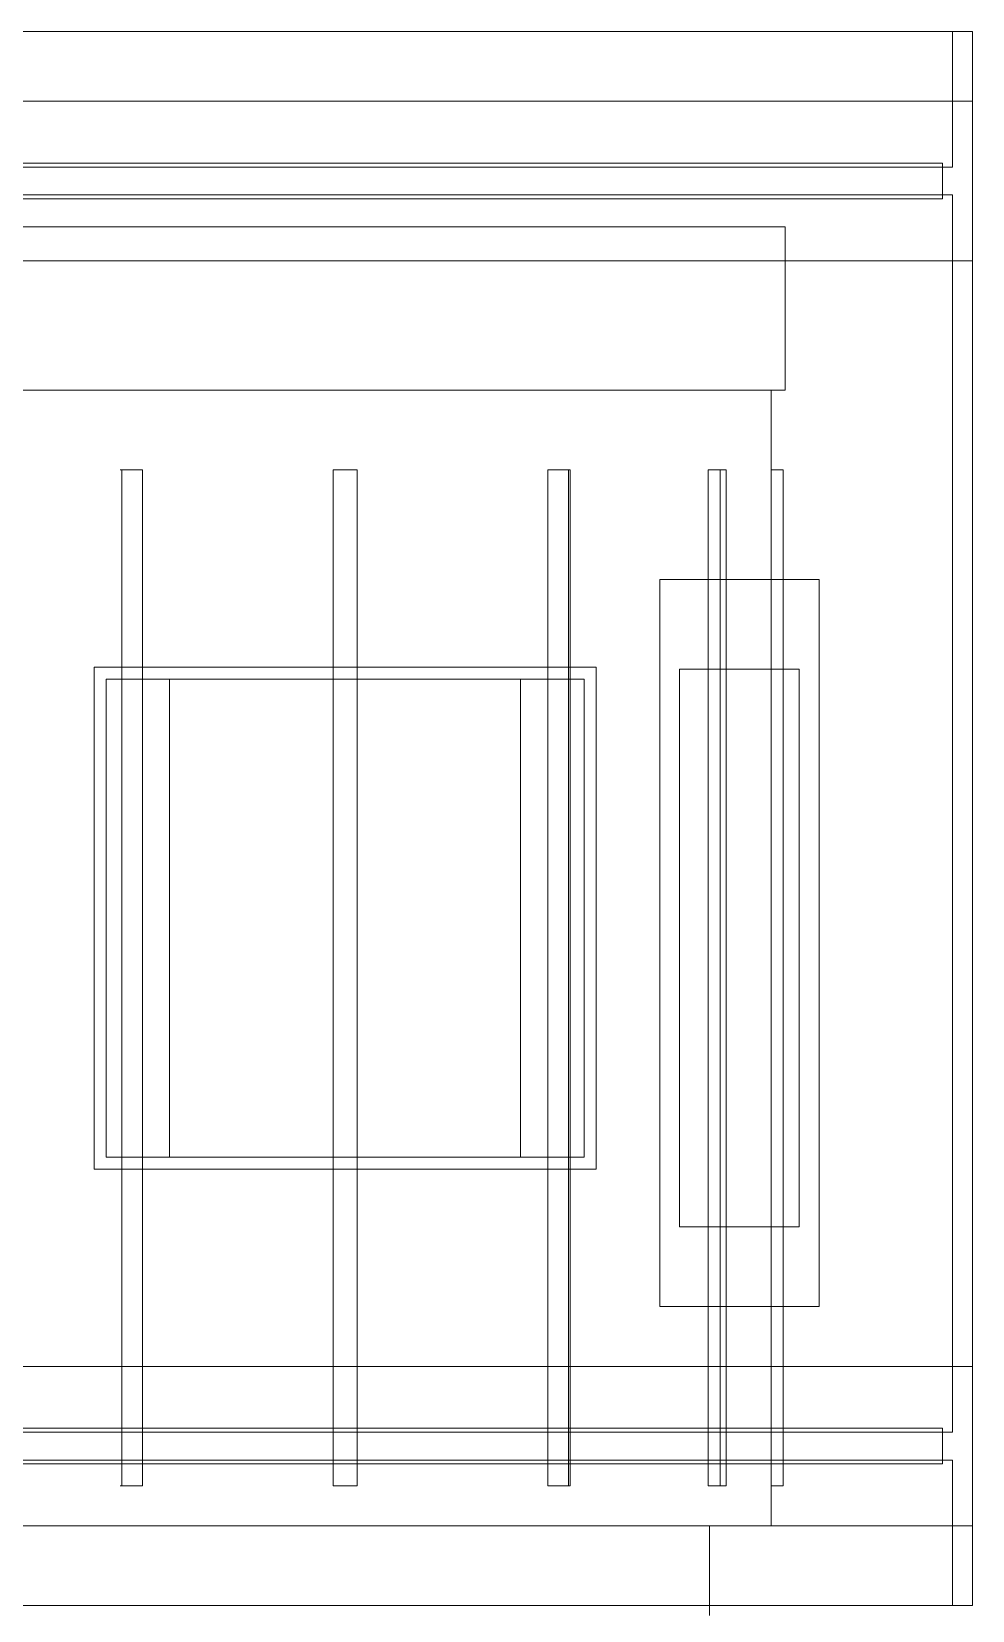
# Model space of a CAD drawing. Header units: millimetres. Extents: x -2500 to 58855, y -53268 to 6837.
# Drawn here: x 26941 to 27413, y -19448 to -18655 of the extents above; entities that cross this region are included whole.
import ezdxf

# ---------------------------------------------------------------- set-up
doc = ezdxf.new("R2010")
doc.units = ezdxf.units.MM
doc.layers.add('superior_briquetadora', color=7, linetype='Continuous', lineweight=0)

msp = doc.modelspace()

# ---------------------------------------------------------------- linework, layer by layer
at = {"layer": 'superior_briquetadora'}
for p, q in [((27403.187, -18655), (26783.187, -18655)), ((27413.187, -18655), (26783.187, -18655)), ((27403.187, -18655), (27403.187, -18690)), ((27413.187, -18655), (27403.187, -18655)), ((27413.187, -18690), (27413.187, -18655)), ((27413.187, -18655), (27413.187, -19445)), ((27413.187, -18690), (26783.187, -18690)), ((27403.187, -18690), (26783.187, -18690)), ((27413.187, -18690), (27403.187, -18690)), ((27403.187, -18723), (27403.187, -18690)), ((27413.187, -18770), (27413.187, -18690)), ((27403.187, -18723), (26783.187, -18723)), ((26828.187, -18721), (27398.187, -18721)), ((27398.187, -18721), (27398.187, -18739)), ((27403.187, -18737), (26783.187, -18737)), ((26828.187, -18739), (27398.187, -18739)), ((27403.187, -18770), (27403.187, -18737)), ((26931.758, -18753), (26945.462, -18753)), ((26945.462, -18753), (26960.395, -18753)), ((26960.395, -18753), (26976.438, -18753)), ((26976.438, -18753), (26993.462, -18753)), ((26993.462, -18753), (27011.328, -18753)), ((27011.328, -18753), (27029.894, -18753)), ((27029.894, -18753), (27049.009, -18753)), ((27049.009, -18753), (27068.521, -18753)), ((27068.521, -18753), (27088.271, -18753)), ((27088.271, -18753), (27108.102, -18753)), ((27108.102, -18753), (27127.852, -18753)), ((27127.852, -18753), (27147.364, -18753)), ((27147.364, -18753), (27166.479, -18753)), ((27166.479, -18753), (27185.045, -18753)), ((27185.045, -18753), (27202.912, -18753)), ((27202.912, -18753), (27219.935, -18753)), ((27219.935, -18753), (27235.978, -18753)), ((27235.978, -18753), (27250.911, -18753)), ((27250.911, -18753), (27264.615, -18753)), ((27264.615, -18753), (27276.979, -18753)), ((27276.979, -18753), (27287.904, -18753)), ((27287.904, -18753), (27297.301, -18753)), ((27297.301, -18753), (27305.094, -18753)), ((27305.094, -18753), (27311.222, -18753)), ((27311.222, -18753), (27315.635, -18753)), ((27315.635, -18753), (27318.297, -18753)), ((27318.297, -18753), (27319.187, -18753)), ((27319.187, -18753), (27319.187, -18835)), ((27403.187, -18770), (26783.187, -18770)), ((27413.187, -18770), (26783.187, -18770)), ((27403.187, -18770), (27413.187, -18770)), ((27403.187, -18770), (27403.187, -19325)), ((27413.187, -19325), (27413.187, -18770)), ((26931.758, -18835), (26945.462, -18835)), ((26940.039, -18835), (26954.016, -18835)), ((26945.462, -18835), (26960.395, -18835)), ((26954.016, -18835), (26969.223, -18835)), ((26960.395, -18835), (26976.438, -18835)), ((26969.223, -18835), (26985.53, -18835)), ((26976.438, -18835), (26993.462, -18835)), ((26985.53, -18835), (27002.799, -18835)), ((26993.462, -18835), (27011.328, -18835)), ((27002.799, -18835), (27020.881, -18835)), ((27011.328, -18835), (27029.894, -18835)), ((27020.881, -18835), (27039.623, -18835)), ((27029.894, -18835), (27049.009, -18835)), ((27039.623, -18835), (27058.864, -18835)), ((27049.009, -18835), (27068.521, -18835)), ((27058.864, -18835), (27078.441, -18835)), ((27068.521, -18835), (27088.271, -18835)), ((27078.441, -18835), (27098.187, -18835)), ((27088.271, -18835), (27108.102, -18835)), ((27098.187, -18835), (27117.932, -18835)), ((27108.102, -18835), (27127.852, -18835)), ((27117.932, -18835), (27137.509, -18835)), ((27127.852, -18835), (27147.364, -18835)), ((27137.509, -18835), (27156.75, -18835)), ((27147.364, -18835), (27166.479, -18835)), ((27156.75, -18835), (27175.492, -18835)), ((27166.479, -18835), (27185.045, -18835)), ((27175.492, -18835), (27193.575, -18835)), ((27185.045, -18835), (27202.912, -18835)), ((27193.575, -18835), (27210.843, -18835)), ((27202.912, -18835), (27219.935, -18835)), ((27210.843, -18835), (27227.15, -18835)), ((27219.935, -18835), (27235.978, -18835)), ((27227.15, -18835), (27242.357, -18835)), ((27235.978, -18835), (27250.911, -18835)), ((27242.357, -18835), (27256.334, -18835)), ((27250.911, -18835), (27264.615, -18835)), ((27256.334, -18835), (27268.962, -18835)), ((27264.615, -18835), (27276.979, -18835)), ((27268.962, -18835), (27280.133, -18835)), ((27276.979, -18835), (27287.904, -18835)), ((27280.133, -18835), (27289.752, -18835)), ((27287.904, -18835), (27297.301, -18835)), ((27289.752, -18835), (27297.736, -18835)), ((27297.301, -18835), (27305.094, -18835)), ((27297.736, -18835), (27304.017, -18835)), ((27304.017, -18835), (27308.543, -18835)), ((27305.094, -18835), (27311.222, -18835)), ((27308.543, -18835), (27311.274, -18835)), ((27311.222, -18835), (27315.635, -18835)), ((27311.274, -18835), (27312.187, -18835)), ((27312.187, -18835), (27312.187, -18875)), ((27315.635, -18835), (27318.297, -18835)), ((27318.297, -18835), (27319.187, -18835)), ((26986.033, -18875), (26985.208, -18875)), ((26985.208, -18875), (26985.588, -18875)), ((26985.588, -18875), (26987.097, -18875)), ((26986.033, -18875), (26986.033, -19385)), ((26986.033, -18875), (26987.497, -18875)), ((26987.097, -18875), (26989.43, -18875)), ((26987.497, -18875), (26988.967, -18875)), ((26988.967, -18875), (26990.445, -18875)), ((26989.43, -18875), (26992.116, -18875)), ((26990.445, -18875), (26991.93, -18875)), ((26991.93, -18875), (26993.421, -18875)), ((26992.116, -18875), (26994.616, -18875)), ((26993.421, -18875), (26994.919, -18875)), ((26994.616, -18875), (26996.424, -18875)), ((26994.919, -18875), (26996.424, -18875)), ((26996.424, -19385), (26996.424, -18875)), ((27092.187, -18875), (27092.187, -19385)), ((27092.781, -18875), (27092.187, -18875)), ((27092.187, -18875), (27092.187, -18980)), ((27092.187, -18875), (27093.901, -18875)), ((27094.446, -18875), (27092.781, -18875)), ((27093.901, -18875), (27095.615, -18875)), ((27096.851, -18875), (27094.446, -18875)), ((27095.615, -18875), (27097.329, -18875)), ((27099.522, -18875), (27096.851, -18875)), ((27097.329, -18875), (27099.044, -18875)), ((27099.044, -18875), (27100.758, -18875)), ((27101.928, -18875), (27099.522, -18875)), ((27100.758, -18875), (27102.472, -18875)), ((27103.592, -18875), (27101.928, -18875)), ((27102.472, -18875), (27104.186, -18875)), ((27104.187, -18875), (27103.592, -18875)), ((27104.187, -18875), (27104.187, -19385)), ((27104.187, -18875), (27104.187, -18980)), ((27201.39, -18875), (27199.949, -18875)), ((27199.949, -19385), (27199.949, -18875)), ((27199.949, -18875), (27201.454, -18875)), ((27203.361, -18875), (27201.39, -18875)), ((27201.454, -18875), (27202.952, -18875)), ((27202.952, -18875), (27204.443, -18875)), ((27205.587, -18875), (27203.361, -18875)), ((27204.443, -18875), (27205.928, -18875)), ((27207.757, -18875), (27205.587, -18875)), ((27205.928, -18875), (27207.406, -18875)), ((27207.406, -18875), (27208.877, -18875)), ((27209.569, -18875), (27207.757, -18875)), ((27208.877, -18875), (27210.34, -18875)), ((27210.767, -18875), (27209.569, -18875)), ((27210.561, -18875), (27210.34, -18875)), ((27210.34, -19385), (27210.34, -18875)), ((27210.75, -18875), (27210.561, -18875)), ((27210.906, -18875), (27210.75, -18875)), ((27211.187, -18875), (27210.767, -18875)), ((27211.028, -18875), (27210.906, -18875)), ((27211.116, -18875), (27211.028, -18875)), ((27211.169, -18875), (27211.116, -18875)), ((27211.187, -18875), (27211.169, -18875)), ((27211.187, -18875), (27211.187, -19385)), ((27282.111, -18875), (27280.443, -18875)), ((27280.443, -19385), (27280.443, -18875)), ((27280.443, -18875), (27281.336, -18875)), ((27281.336, -18875), (27282.217, -18875)), ((27283.904, -18875), (27282.111, -18875)), ((27282.217, -18875), (27283.086, -18875)), ((27283.086, -18875), (27283.943, -18875)), ((27285.663, -18875), (27283.904, -18875)), ((27283.943, -18875), (27284.788, -18875)), ((27284.788, -18875), (27285.622, -18875)), ((27285.622, -18875), (27286.443, -18875)), ((27287.229, -18875), (27285.663, -18875)), ((27287.2, -18875), (27286.443, -18875)), ((27286.443, -19385), (27286.443, -18875)), ((27287.873, -18875), (27287.2, -18875)), ((27288.46, -18875), (27287.229, -18875)), ((27288.446, -18875), (27287.873, -18875)), ((27288.906, -18875), (27288.446, -18875)), ((27289.246, -18875), (27288.46, -18875)), ((27289.242, -18875), (27288.906, -18875)), ((27289.447, -18875), (27289.242, -18875)), ((27289.516, -18875), (27289.246, -18875)), ((27289.516, -18875), (27289.447, -18875)), ((27289.516, -18875), (27289.516, -19385)), ((27313.451, -18875), (27312.102, -18875)), ((27312.102, -19385), (27312.102, -18875)), ((27312.102, -18875), (27312.125, -18875)), ((27312.125, -18875), (27312.144, -18875)), ((27312.144, -18875), (27312.159, -18875)), ((27312.159, -18875), (27312.171, -18875)), ((27314.736, -18875), (27313.451, -18875)), ((27315.89, -18875), (27314.736, -18875)), ((27316.855, -18875), (27315.89, -18875)), ((27317.582, -18875), (27316.855, -18875)), ((27318.033, -18875), (27317.582, -18875)), ((27318.187, -18875), (27318.033, -18875)), ((27318.187, -18875), (27318.187, -19385)), ((27256.187, -18930), (27336.187, -18930)), ((27256.187, -18930), (27256.187, -19295)), ((27336.187, -18930), (27336.187, -19295)), ((26972.187, -18974), (26972.187, -19226)), ((27224.187, -18974), (26972.187, -18974)), ((27010.033, -18980), (26978.187, -18980)), ((26978.187, -18980), (26978.187, -19220)), ((26978.187, -18980), (27218.187, -18980)), ((27010.033, -18980), (27010.033, -19220)), ((27021.215, -18980), (27010.033, -18980)), ((27032.644, -18980), (27021.215, -18980)), ((27044.283, -18980), (27032.644, -18980)), ((27056.095, -18980), (27044.283, -18980)), ((27068.042, -18980), (27056.095, -18980)), ((27080.085, -18980), (27068.042, -18980)), ((27092.187, -18980), (27080.085, -18980)), ((27092.781, -18980), (27092.187, -18980)), ((27094.446, -18980), (27092.781, -18980)), ((27096.851, -18980), (27094.446, -18980)), ((27099.522, -18980), (27096.851, -18980)), ((27101.928, -18980), (27099.522, -18980)), ((27103.592, -18980), (27101.928, -18980)), ((27104.187, -18980), (27103.592, -18980)), ((27116.288, -18980), (27104.186, -18980)), ((27128.331, -18980), (27116.288, -18980)), ((27140.278, -18980), (27128.331, -18980)), ((27152.09, -18980), (27140.278, -18980)), ((27163.729, -18980), (27152.09, -18980)), ((27175.158, -18980), (27163.729, -18980)), ((27186.34, -18980), (27175.158, -18980)), ((27186.34, -19220), (27186.34, -18980)), ((27218.187, -18980), (27186.34, -18980)), ((27218.187, -18980), (27218.187, -19220)), ((27224.187, -18974), (27224.187, -19226)), ((27326.187, -18975), (27266.187, -18975)), ((27266.187, -18975), (27266.187, -19255)), ((27326.187, -19255), (27326.187, -18975)), ((27224.187, -19226), (26972.187, -19226)), ((27010.033, -19220), (26978.187, -19220)), ((26978.187, -19220), (27218.187, -19220)), ((27021.215, -19220), (27010.033, -19220)), ((27032.644, -19220), (27021.215, -19220)), ((27044.283, -19220), (27032.644, -19220)), ((27056.095, -19220), (27044.283, -19220)), ((27068.042, -19220), (27056.095, -19220)), ((27080.085, -19220), (27068.042, -19220)), ((27092.187, -19220), (27080.085, -19220)), ((27092.781, -19220), (27092.187, -19220)), ((27092.187, -19220), (27092.187, -19385)), ((27094.446, -19220), (27092.781, -19220)), ((27096.851, -19220), (27094.446, -19220)), ((27099.522, -19220), (27096.851, -19220)), ((27101.928, -19220), (27099.522, -19220)), ((27103.592, -19220), (27101.928, -19220)), ((27104.187, -19220), (27103.592, -19220)), ((27116.288, -19220), (27104.186, -19220)), ((27104.187, -19220), (27104.187, -19385)), ((27128.331, -19220), (27116.288, -19220)), ((27140.278, -19220), (27128.331, -19220)), ((27152.09, -19220), (27140.278, -19220)), ((27163.729, -19220), (27152.09, -19220)), ((27175.158, -19220), (27163.729, -19220)), ((27186.34, -19220), (27175.158, -19220)), ((27218.187, -19220), (27186.34, -19220)), ((27326.187, -19255), (27266.187, -19255)), ((27256.187, -19295), (27336.187, -19295)), ((27413.187, -19325), (26783.187, -19325)), ((27403.187, -19325), (26783.187, -19325)), ((27413.187, -19325), (27403.187, -19325)), ((27403.187, -19358), (27403.187, -19325)), ((27413.187, -19405), (27413.187, -19325)), ((27403.187, -19358), (26783.187, -19358)), ((26828.187, -19356), (27398.187, -19356)), ((27398.187, -19356), (27398.187, -19374)), ((27403.187, -19372), (26783.187, -19372)), ((26828.187, -19374), (27398.187, -19374)), ((27403.187, -19405), (27403.187, -19372)), ((26986.033, -19385), (26985.208, -19385)), ((26985.208, -19385), (26985.588, -19385)), ((26985.588, -19385), (26987.097, -19385)), ((26986.033, -19385), (26987.497, -19385)), ((26987.097, -19385), (26989.43, -19385)), ((26987.497, -19385), (26988.967, -19385)), ((26988.967, -19385), (26990.445, -19385)), ((26989.43, -19385), (26992.116, -19385)), ((26990.445, -19385), (26991.93, -19385)), ((26991.93, -19385), (26993.421, -19385)), ((26992.116, -19385), (26994.616, -19385)), ((26993.421, -19385), (26994.919, -19385)), ((26994.616, -19385), (26996.424, -19385)), ((26994.919, -19385), (26996.424, -19385)), ((27092.781, -19385), (27092.187, -19385)), ((27092.187, -19385), (27093.901, -19385)), ((27094.446, -19385), (27092.781, -19385)), ((27093.901, -19385), (27095.615, -19385)), ((27096.851, -19385), (27094.446, -19385)), ((27095.615, -19385), (27097.329, -19385)), ((27099.522, -19385), (27096.851, -19385)), ((27097.329, -19385), (27099.044, -19385)), ((27099.044, -19385), (27100.758, -19385)), ((27101.928, -19385), (27099.522, -19385)), ((27100.758, -19385), (27102.472, -19385)), ((27103.592, -19385), (27101.928, -19385)), ((27102.472, -19385), (27104.186, -19385)), ((27104.187, -19385), (27103.592, -19385)), ((27201.39, -19385), (27199.949, -19385)), ((27199.949, -19385), (27201.454, -19385)), ((27203.361, -19385), (27201.39, -19385)), ((27201.454, -19385), (27202.952, -19385)), ((27202.952, -19385), (27204.443, -19385)), ((27205.587, -19385), (27203.361, -19385)), ((27204.443, -19385), (27205.928, -19385)), ((27207.757, -19385), (27205.587, -19385)), ((27205.928, -19385), (27207.406, -19385)), ((27207.406, -19385), (27208.877, -19385)), ((27209.569, -19385), (27207.757, -19385)), ((27208.877, -19385), (27210.34, -19385)), ((27210.767, -19385), (27209.569, -19385)), ((27210.561, -19385), (27210.34, -19385)), ((27210.75, -19385), (27210.561, -19385)), ((27210.906, -19385), (27210.75, -19385)), ((27211.187, -19385), (27210.767, -19385)), ((27211.028, -19385), (27210.906, -19385)), ((27211.116, -19385), (27211.028, -19385)), ((27211.169, -19385), (27211.116, -19385)), ((27211.187, -19385), (27211.169, -19385)), ((27282.111, -19385), (27280.443, -19385)), ((27280.443, -19385), (27281.336, -19385)), ((27281.336, -19385), (27282.217, -19385)), ((27283.904, -19385), (27282.111, -19385)), ((27282.217, -19385), (27283.086, -19385)), ((27283.086, -19385), (27283.943, -19385)), ((27285.663, -19385), (27283.904, -19385)), ((27283.943, -19385), (27284.788, -19385)), ((27284.788, -19385), (27285.622, -19385)), ((27285.622, -19385), (27286.443, -19385)), ((27287.229, -19385), (27285.663, -19385)), ((27287.2, -19385), (27286.443, -19385)), ((27287.873, -19385), (27287.2, -19385)), ((27288.46, -19385), (27287.229, -19385)), ((27288.446, -19385), (27287.873, -19385)), ((27288.906, -19385), (27288.446, -19385)), ((27289.246, -19385), (27288.46, -19385)), ((27289.242, -19385), (27288.906, -19385)), ((27289.447, -19385), (27289.242, -19385)), ((27289.516, -19385), (27289.246, -19385)), ((27289.516, -19385), (27289.447, -19385)), ((27313.451, -19385), (27312.102, -19385)), ((27312.102, -19385), (27312.125, -19385)), ((27312.125, -19385), (27312.144, -19385)), ((27312.144, -19385), (27312.159, -19385)), ((27312.159, -19385), (27312.171, -19385)), ((27312.187, -19385), (27312.187, -19405)), ((27314.736, -19385), (27313.451, -19385)), ((27315.89, -19385), (27314.736, -19385)), ((27316.855, -19385), (27315.89, -19385)), ((27317.582, -19385), (27316.855, -19385)), ((27318.033, -19385), (27317.582, -19385)), ((27318.187, -19385), (27318.033, -19385)), ((27403.187, -19405), (26783.187, -19405)), ((27413.187, -19405), (26783.187, -19405)), ((26932.1, -19405), (26941.382, -19405)), ((26940.039, -19405), (26954.016, -19405)), ((26941.382, -19405), (26952.502, -19405)), ((26952.502, -19405), (26965.329, -19405)), ((26954.016, -19405), (26969.223, -19405)), ((26965.329, -19405), (26979.715, -19405)), ((26969.223, -19405), (26985.53, -19405)), ((26979.715, -19405), (26995.489, -19405)), ((26985.53, -19405), (27002.799, -19405)), ((26995.489, -19405), (27012.468, -19405)), ((27002.799, -19405), (27020.881, -19405)), ((27012.468, -19405), (27030.451, -19405)), ((27020.881, -19405), (27039.623, -19405)), ((27030.451, -19405), (27049.229, -19405)), ((27039.623, -19405), (27058.864, -19405)), ((27049.229, -19405), (27068.58, -19405)), ((27058.864, -19405), (27078.441, -19405)), ((27068.58, -19405), (27088.279, -19405)), ((27078.441, -19405), (27098.187, -19405)), ((27088.279, -19405), (27108.094, -19405)), ((27098.187, -19405), (27117.932, -19405)), ((27108.094, -19405), (27127.793, -19405)), ((27117.932, -19405), (27137.509, -19405)), ((27127.793, -19405), (27147.144, -19405)), ((27137.509, -19405), (27156.75, -19405)), ((27147.144, -19405), (27165.922, -19405)), ((27156.75, -19405), (27175.492, -19405)), ((27165.922, -19405), (27183.905, -19405)), ((27175.492, -19405), (27193.575, -19405)), ((27183.905, -19405), (27200.884, -19405)), ((27193.575, -19405), (27210.843, -19405)), ((27200.884, -19405), (27216.658, -19405)), ((27210.843, -19405), (27227.15, -19405)), ((27216.658, -19405), (27231.044, -19405)), ((27227.15, -19405), (27242.357, -19405)), ((27231.044, -19405), (27243.872, -19405)), ((27242.357, -19405), (27256.334, -19405)), ((27243.872, -19405), (27254.991, -19405)), ((27254.991, -19405), (27264.273, -19405)), ((27256.334, -19405), (27268.962, -19405)), ((27264.273, -19405), (27271.607, -19405)), ((27268.962, -19405), (27280.133, -19405)), ((27271.607, -19405), (27276.908, -19405)), ((27276.908, -19405), (27280.114, -19405)), ((27280.114, -19405), (27281.187, -19405)), ((27280.133, -19405), (27289.752, -19405)), ((27281.187, -19405), (27281.187, -19450)), ((27289.752, -19405), (27297.736, -19405)), ((27297.736, -19405), (27304.017, -19405)), ((27304.017, -19405), (27308.543, -19405)), ((27308.543, -19405), (27311.274, -19405)), ((27311.274, -19405), (27312.187, -19405)), ((27403.187, -19405), (27413.187, -19405)), ((27403.187, -19405), (27403.187, -19445)), ((27413.187, -19445), (27413.187, -19405)), ((27403.187, -19445), (26783.187, -19445)), ((27413.187, -19445), (26783.187, -19445)), ((27413.187, -19445), (27403.187, -19445))]:
    msp.add_line(p, q, dxfattribs=at)

doc.saveas('drawing.dxf')
